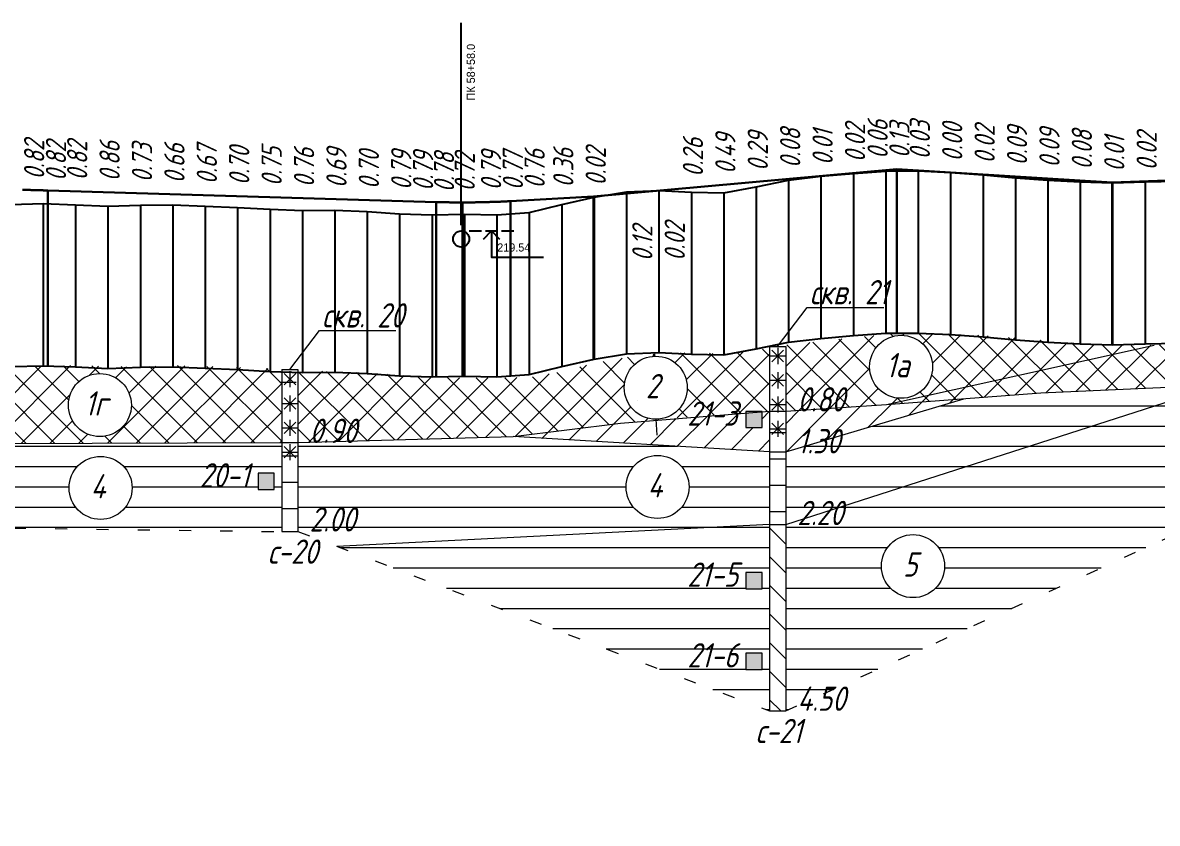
# Model space of a CAD drawing. Extents: x 2172 to 5772, y -842 to -248.
# Drawn here: x 3674.1 to 3814.1, y -514.4 to -415.6 of the extents above; entities that cross this region are included whole.
import ezdxf

# ---------------------------------------------------------------- set-up
doc = ezdxf.new("R2010")
doc.units = 0
doc.header["$MEASUREMENT"] = 0
doc.linetypes.add('CONTI', pattern=[0])
doc.linetypes.add('STROT', pattern=[1.7, 0.5, -1.2])
doc.layers.add('геология', color=7, linetype='CONTINUOUS', lineweight=20)
doc.layers.add('КРАСНЫЙ_ПРОФИЛЬ', color=1, linetype='CONTINUOUS', lineweight=30)
for name, color, linetype in [('ДИНАМИЧЕСКИЕ_КОММУНИКАЦИИ', 7, 'CONTINUOUS'), ('РАБОЧИЕ_ОТМЕТКИ', 1, 'CONTINUOUS'), ('ЧЕРНЫЙ_ПРОФИЛЬ', 7, 'CONTINUOUS')]:
    doc.layers.add(name, color=color, linetype=linetype)
doc.styles.add('ГОСТ', font='gost.TTF', dxfattribs={"oblique": 15, "height": 1})
pattern_1 = [(180, (2171.596, -930.374), (-4e-16, -2.5), [])]

# ---------------------------------------------------------------- blocks, each defined once
blk = doc.blocks.new('*U27')
at = {"layer": 'ДИНАМИЧЕСКИЕ_КОММУНИКАЦИИ', "color": 0}
blk.add_circle((0, 0), 1, dxfattribs=at)
blk = doc.blocks.new('*U28')
at = {"layer": 'ДИНАМИЧЕСКИЕ_КОММУНИКАЦИИ', "color": 0}
blk.add_text('219.54', height=1, dxfattribs=at).set_placement((4.45, -2.54))
blk = doc.blocks.new('*U29')
at = {"layer": 'ДИНАМИЧЕСКИЕ_КОММУНИКАЦИИ', "color": 0}
blk.add_text('ПК 58+58.0', height=1, rotation=90, dxfattribs=at).set_placement((1.7, 3.2))

msp = doc.modelspace()

# ---------------------------------------------------------------- hatches: boundary and pattern name
at = {"layer": 'геология', "linetype": 'Continuous'}
h = msp.add_hatch(dxfattribs=at)
h.set_pattern_fill('ANSI37', color=1, scale=20, style=0)
h.set_pattern_definition([(45, (2171.596, -930.374), (-1.767767, 1.767767), []), (135, (2171.596, -930.374), (-1.767767, -1.767767), [])])
h.paths.add_polyline_path([(3405.27, -478.18), (3404.6, -478.13), (3400.6, -477.87), (3396.6, -477.71), (3396.6, -486.36), (3405.27, -485.25)])
h.paths.add_polyline_path([(3402.13, -482.34), (3403.13, -480.34), (3404.13, -482.34)], flags=16)
h.paths.add_polyline_path([(3440.6, -480.66), (3436.6, -480.64), (3432.6, -480.45), (3428.6, -480.21), (3424.6, -479.86), (3420.6, -479.44), (3416.6, -479.18), (3412.6, -478.81), (3408.6, -478.42), (3407.27, -478.33), (3407.27, -485.25), (3409.28, -485.48), (3425.71, -483.16)])
edge = h.paths.add_edge_path()
edge.add_arc((3443.9, -483.46), 3.89, 132.6607, 180, ccw=False)
edge.add_line((3441.27, -480.59), (3440.6, -480.66))
edge.add_line((3440.6, -480.66), (3425.71, -483.16))
edge.add_line((3425.71, -483.16), (3409.28, -485.48))
edge.add_line((3409.28, -485.48), (3420.78, -486.75))
edge.add_line((3420.78, -486.75), (3435.89, -487.42))
edge.add_line((3435.89, -487.42), (3442.45, -487.06))
edge.add_arc((3443.9, -483.46), 3.89, 180, 248.057, ccw=False)
edge = h.paths.add_edge_path()
edge.add_line((3464.95, -478.89), (3464.6, -478.9))
edge.add_line((3464.6, -478.9), (3460.6, -479.33))
edge.add_line((3460.6, -479.33), (3456.6, -479.42))
edge.add_line((3456.6, -479.42), (3452.6, -479.6))
edge.add_line((3452.6, -479.6), (3448.6, -479.87))
edge.add_line((3448.6, -479.87), (3445.92, -480.13))
edge.add_arc((3443.9, -483.46), 3.89, 0, 58.8021, ccw=False)
edge.add_arc((3443.9, -483.46), 3.89, -61.8413, 0, ccw=False)
edge.add_line((3445.74, -486.89), (3464.95, -485.84))
edge.add_line((3464.95, -485.84), (3464.95, -478.89))
h.paths.add_polyline_path([(3461.81, -481.89), (3462.81, -479.89), (3463.81, -481.89)], flags=16)
h.paths.add_polyline_path([(3500.17, -481.8), (3501.18, -481.58), (3484.6, -479.88), (3470.6, -478.66), (3468.6, -478.72), (3466.95, -478.8), (3466.95, -485.84), (3481.99, -484.78)])
h.paths.add_polyline_path([(3525.2, -476.39), (3525.2, -473.61), (3524.6, -473.74), (3520.6, -474.42), (3516.6, -474.7), (3512.6, -474.91), (3508.6, -475.24), (3504.6, -475.91), (3500.6, -476.59), (3496.6, -477.11), (3492.6, -477.36), (3488.6, -477.48), (3484.6, -477.87), (3480.6, -478.33), (3476.6, -478.47), (3472.6, -478.59), (3470.6, -478.66), (3484.6, -479.88), (3501.18, -481.58)])
edge = h.paths.add_edge_path()
edge.add_line((3548.31, -469.31), (3559.53, -467.64))
edge.add_arc((3562.7, -465.39), 3.89, 180, 215.3955, ccw=False)
edge.add_arc((3562.7, -465.39), 3.89, 161.1489, 180, ccw=False)
edge.add_line((3559.02, -464.13), (3556.6, -464.56))
edge.add_line((3556.6, -464.56), (3552.6, -465.3))
edge.add_line((3552.6, -465.3), (3548.6, -466.21))
edge.add_line((3548.6, -466.21), (3544.6, -467.47))
edge.add_line((3544.6, -467.47), (3540.6, -468.88))
edge.add_line((3540.6, -468.88), (3536.6, -470.42))
edge.add_line((3536.6, -470.42), (3532.6, -471.79))
edge.add_line((3532.6, -471.79), (3528.6, -472.87))
edge.add_line((3528.6, -472.87), (3526.2, -473.39))
edge.add_line((3526.2, -473.39), (3527.2, -473.39))
edge.add_line((3527.2, -473.39), (3527.2, -476.39))
edge.add_line((3527.2, -476.39), (3548.31, -469.31))
edge = h.paths.add_edge_path()
edge.add_line((3585.88, -460.53), (3586.88, -460.53))
edge.add_line((3586.88, -460.53), (3584.6, -459.9))
edge.add_line((3584.6, -459.9), (3580.6, -460.23))
edge.add_line((3580.6, -460.23), (3576.6, -460.87))
edge.add_line((3576.6, -460.87), (3572.6, -461.67))
edge.add_line((3572.6, -461.67), (3568.6, -462.58))
edge.add_line((3568.6, -462.58), (3565.83, -463.08))
edge.add_arc((3562.7, -465.39), 3.89, 0, 36.4129, ccw=False)
edge.add_arc((3562.7, -465.39), 3.89, -18.4511, 0, ccw=False)
edge.add_line((3566.39, -466.62), (3567.59, -466.44))
edge.add_line((3567.59, -466.44), (3585.88, -464.53))
edge.add_line((3585.88, -464.53), (3585.88, -460.53))
h.paths.add_polyline_path([(3634.6, -458.35), (3632.6, -458.46), (3628.6, -458.68), (3624.6, -458.98), (3620.6, -459.04), (3616.6, -459.01), (3612.6, -459.05), (3608.6, -458.8), (3604.6, -458.98), (3600.6, -459.02), (3596.6, -459.13), (3592.6, -459.91), (3588.6, -461), (3587.88, -460.81), (3587.88, -464.53), (3597.88, -463.52), (3610.14, -463.42)])
h.paths.add_polyline_path([(3645.47, -457.65), (3644.6, -457.66), (3640.6, -457.86), (3636.6, -458.23), (3634.6, -458.35), (3610.14, -463.42), (3645.47, -467.64)])
edge = h.paths.add_edge_path(flags=16)
edge.add_arc((3638.82, -462.31), 3.89, 0, 360)
h.paths.add_polyline_path([(3706.05, -458.36), (3704.6, -458.29), (3700.6, -458.14), (3696.6, -458), (3692.6, -457.89), (3688.6, -458.06), (3684.6, -458.03), (3680.6, -457.89), (3676.6, -458.02), (3672.6, -458.16), (3668.6, -458.18), (3664.6, -458.08), (3660.6, -458.11), (3656.6, -457.95), (3652.6, -457.66), (3648.6, -457.62), (3647.47, -457.63), (3647.47, -467.64), (3706.05, -467.4)])
edge = h.paths.add_edge_path(flags=16)
edge.add_arc((3683.6, -462.78), 3.89, 0, 360)
h.paths.add_polyline_path([(3720.6, -459.09), (3716.6, -458.82), (3712.6, -458.69), (3708.6, -458.47), (3708.05, -458.45), (3708.05, -467.4), (3734.61, -466.68), (3747.86, -465)])
edge = h.paths.add_edge_path()
edge.add_arc((3752.21, -460.64), 3.89, 0, 180, ccw=False)
edge.add_arc((3752.21, -460.64), 3.89, -85.4614, 0, ccw=False)
edge.add_line((3752.52, -464.52), (3763.33, -463.75))
edge.add_line((3763.33, -463.75), (3763.33, -463.57))
edge.add_line((3763.33, -463.57), (3765.33, -463.57))
edge.add_line((3765.33, -463.57), (3765.33, -463.61))
edge.add_line((3765.33, -463.61), (3766.25, -463.54))
edge.add_line((3766.25, -463.54), (3766.25, -455.73))
edge.add_line((3766.25, -455.73), (3764.6, -456.03))
edge.add_line((3764.6, -456.03), (3760.6, -456.45))
edge.add_line((3760.6, -456.45), (3756.6, -456.3))
edge.add_line((3756.6, -456.3), (3752.6, -456.42))
edge.add_line((3752.6, -456.42), (3748.6, -456.89))
edge.add_line((3748.6, -456.89), (3744.6, -457.6))
edge.add_line((3744.6, -457.6), (3740.6, -458.67))
edge.add_line((3740.6, -458.67), (3736.6, -459.36))
edge.add_line((3736.6, -459.36), (3732.6, -459.45))
edge.add_line((3732.6, -459.45), (3728.6, -459.41))
edge.add_line((3728.6, -459.41), (3724.6, -459.39))
edge.add_line((3724.6, -459.39), (3720.6, -459.09))
edge.add_line((3720.6, -459.09), (3747.86, -465))
edge.add_line((3747.86, -465), (3752.22, -464.66))
edge.add_line((3752.22, -464.66), (3752.21, -464.53))
edge.add_arc((3752.21, -460.64), 3.89, 180, 270, ccw=False)
h.paths.add_polyline_path([(3813.72, -455.38), (3812.6, -455.41), (3808.6, -455.43), (3804.6, -455.21), (3800.6, -454.85), (3796.6, -454.49), (3792.6, -454.18), (3788.6, -454), (3784.6, -453.91), (3780.6, -454.05), (3776.6, -454.46), (3772.6, -454.92), (3768.6, -455.29), (3767.25, -455.54), (3768.25, -455.54), (3768.25, -463.54), (3780.7, -462.7)])
edge = h.paths.add_edge_path(flags=16)
edge.add_arc((3782.49, -458.06), 3.89, 0, 360)
edge = h.paths.add_edge_path()
edge.add_arc((3854.73, -455.45), 3.89, 135.3689, 180, ccw=False)
edge.add_line((3851.96, -452.72), (3848.6, -452.64))
edge.add_line((3848.6, -452.64), (3844.6, -452.6))
edge.add_line((3844.6, -452.6), (3840.6, -452.9))
edge.add_line((3840.6, -452.9), (3836.6, -453.89))
edge.add_line((3836.6, -453.89), (3832.6, -454.57))
edge.add_line((3832.6, -454.57), (3828.6, -454.96))
edge.add_line((3828.6, -454.96), (3826.15, -455.11))
edge.add_line((3826.15, -455.11), (3826.15, -460.17))
edge.add_line((3826.15, -460.17), (3841.29, -458.3))
edge.add_line((3841.29, -458.3), (3852.18, -458.39))
edge.add_arc((3854.73, -455.45), 3.89, 180, 229.0363, ccw=False)
edge = h.paths.add_edge_path()
edge.add_line((3884.3, -455.28), (3880.6, -455.06))
edge.add_line((3880.6, -455.06), (3876.6, -454.93))
edge.add_line((3876.6, -454.93), (3872.6, -454.64))
edge.add_line((3872.6, -454.64), (3868.6, -454.17))
edge.add_line((3868.6, -454.17), (3864.6, -453.44))
edge.add_line((3864.6, -453.44), (3860.6, -453.05))
edge.add_line((3860.6, -453.05), (3857.72, -452.97))
edge.add_arc((3854.73, -455.45), 3.89, 0, 39.7006, ccw=False)
edge.add_arc((3854.73, -455.45), 3.89, 310.0611, 360, ccw=False)
edge.add_line((3857.23, -458.43), (3860.23, -458.45))
edge.add_line((3860.23, -458.45), (3884.3, -459.33))
edge.add_line((3884.3, -459.33), (3884.3, -455.28))
h.paths.add_polyline_path([(3824.15, -455.21), (3820.6, -455.23), (3816.6, -455.3), (3813.72, -455.38), (3780.7, -462.7), (3799.73, -461.29), (3824.15, -460.17)])
edge = h.paths.add_edge_path()
edge.add_arc((3913.2, -457.59), 3.89, 151.5536, 180, ccw=False)
edge.add_line((3909.78, -455.73), (3908.6, -455.88))
edge.add_line((3908.6, -455.88), (3904.6, -456))
edge.add_line((3904.6, -456), (3900.6, -455.8))
edge.add_line((3900.6, -455.8), (3896.6, -455.63))
edge.add_line((3896.6, -455.63), (3892.6, -455.59))
edge.add_line((3892.6, -455.59), (3888.6, -455.48))
edge.add_line((3888.6, -455.48), (3886.3, -455.37))
edge.add_line((3886.3, -455.37), (3886.3, -459.33))
edge.add_line((3886.3, -459.33), (3909.97, -459.75))
edge.add_arc((3913.2, -457.59), 3.89, 180, 213.7292, ccw=False)
edge = h.paths.add_edge_path()
edge.add_line((3944.17, -454.53), (3940.6, -454.38))
edge.add_line((3940.6, -454.38), (3936.6, -454.47))
edge.add_line((3936.6, -454.47), (3932.6, -454.54))
edge.add_line((3932.6, -454.54), (3928.6, -454.65))
edge.add_line((3928.6, -454.65), (3924.6, -455.01))
edge.add_line((3924.6, -455.01), (3920.6, -455.02))
edge.add_line((3920.6, -455.02), (3916.6, -455.05))
edge.add_line((3916.6, -455.05), (3916.18, -455.09))
edge.add_arc((3913.2, -457.59), 3.89, 0, 39.9674, ccw=False)
edge.add_arc((3913.2, -457.59), 3.89, 331.01, 360, ccw=False)
edge.add_line((3916.61, -459.47), (3944.17, -457.61))
edge.add_line((3944.17, -457.61), (3944.17, -454.53))
h.paths.add_polyline_path([(3955.82, -455.74), (3952.6, -455.43), (3948.6, -454.92), (3946.17, -454.7), (3946.17, -457.61), (3960.49, -459.32), (3972.66, -460.81)])
edge = h.paths.add_edge_path()
edge.add_line((3976.6, -458.23), (3972.6, -457.18))
edge.add_line((3972.6, -457.18), (3968.6, -456.94))
edge.add_line((3968.6, -456.94), (3964.6, -456.51))
edge.add_line((3964.6, -456.51), (3960.6, -456))
edge.add_line((3960.6, -456), (3956.6, -455.81))
edge.add_line((3956.6, -455.81), (3955.82, -455.74))
edge.add_line((3955.82, -455.74), (3972.66, -460.81))
edge.add_line((3972.66, -460.81), (3978.25, -462.86))
edge.add_arc((3982.02, -461.88), 3.89, 180, 194.594, ccw=False)
edge.add_arc((3982.02, -461.88), 3.89, 132.0532, 180, ccw=False)
edge.add_line((3979.41, -458.99), (3976.6, -458.23))
edge = h.paths.add_edge_path()
edge.add_line((4000.6, -466.72), (3996.6, -465.39))
edge.add_line((3996.6, -465.39), (3992.6, -463.94))
edge.add_line((3992.6, -463.94), (3988.6, -462.19))
edge.add_line((3988.6, -462.19), (3985.82, -461.05))
edge.add_arc((3982.02, -461.88), 3.89, 0, 12.3976, ccw=False)
edge.add_arc((3982.02, -461.88), 3.89, -54.921, 0, ccw=False)
edge.add_line((3984.25, -465.07), (4002.84, -471.89))
edge.add_line((4002.84, -471.89), (4002.84, -467.89))
edge.add_line((4002.84, -467.89), (4003.84, -467.89))
edge.add_line((4003.84, -467.89), (4000.6, -466.72))
edge = h.paths.add_edge_path()
edge.add_line((4020.6, -473.98), (4016.6, -472.53))
edge.add_line((4016.6, -472.53), (4012.6, -471.07))
edge.add_line((4012.6, -471.07), (4008.6, -469.75))
edge.add_line((4008.6, -469.75), (4004.84, -468.26))
edge.add_line((4004.84, -468.26), (4004.84, -471.89))
edge.add_line((4004.84, -471.89), (4021.02, -478.08))
edge.add_line((4021.02, -478.08), (4035.66, -482.09))
edge.add_line((4035.66, -482.09), (4038.62, -483.6))
edge.add_arc((4042.42, -482.75), 3.89, 180, 192.6787, ccw=False)
edge.add_arc((4042.42, -482.75), 3.89, 125.2249, 180, ccw=False)
edge.add_line((4040.17, -479.57), (4036.6, -478.37))
edge.add_line((4036.6, -478.37), (4032.6, -477.4))
edge.add_line((4032.6, -477.4), (4028.6, -476.39))
edge.add_line((4028.6, -476.39), (4024.6, -475.27))
edge.add_line((4024.6, -475.27), (4020.6, -473.98))
edge = h.paths.add_edge_path()
edge.add_line((4064.6, -488.63), (4060.6, -487.15))
edge.add_line((4060.6, -487.15), (4056.6, -485.64))
edge.add_line((4056.6, -485.64), (4052.6, -484.19))
edge.add_line((4052.6, -484.19), (4048.6, -483))
edge.add_line((4048.6, -483), (4046.27, -482.19))
edge.add_arc((4042.42, -482.75), 3.89, 0, 8.2089, ccw=False)
edge.add_arc((4042.42, -482.75), 3.89, 293.2734, 360, ccw=False)
edge.add_line((4043.96, -486.32), (4068.77, -498.98))
edge.add_line((4068.77, -498.98), (4068.77, -489.85))
edge.add_line((4068.77, -489.85), (4068.6, -489.82))
edge.add_line((4068.6, -489.82), (4064.6, -488.63))
h.paths.add_polyline_path([(4080.6, -491.44), (4077.82, -489.35), (4072.6, -489.9), (4070.77, -490.11), (4070.77, -498.98), (4080.82, -500.78)])
h.paths.add_polyline_path([(4120.6, -507.92), (4117.3, -507.36), (4090.34, -503.68), (4099.37, -506.49), (4123.94, -511.8), (4145.46, -514.4), (4145.46, -512.45), (4144.6, -512.48), (4144.39, -512.46), (4144.39, -513.46), (4142.39, -513.46), (4142.39, -512.26), (4140.6, -512.07), (4136.6, -511.04), (4132.6, -509.63), (4128.6, -508.87), (4124.6, -508.39)])
h.paths.add_polyline_path([(4005.52, -475.74), (4014.25, -475.74), (4014.25, -471.24), (4005.52, -471.24)], flags=17)
h.paths.add_polyline_path([(4005.52, -472.71), (4014.25, -472.71), (4014.25, -468.21), (4005.52, -468.21)])
h.paths.add_polyline_path([(4071.44, -503.11), (4079.54, -503.11), (4079.54, -498.6), (4071.44, -498.6)])
h.paths.add_polyline_path([(4071.44, -499.81), (4080.18, -499.81), (4080.18, -495.3), (4071.44, -495.3)], flags=17)
h.paths.add_polyline_path([(4133.1, -513.97), (4142.27, -513.97), (4142.27, -509.46), (4133.1, -509.46)], flags=17)
h.paths.add_polyline_path([(4084.6, -495.37), (4082.18, -492.99), (4082.18, -501.14), (4090.34, -503.68), (4108.33, -506.14), (4104.6, -505.02), (4100.6, -503.67), (4096.6, -502.33), (4092.6, -500.62), (4088.6, -498.16)])
h.paths.add_polyline_path([(4081.86, -492.68), (4080.82, -491.65), (4080.82, -500.78), (4081.32, -500.87), (4081.86, -501.04)])
h.paths.add_polyline_path([(4082.18, -492.99), (4081.86, -492.68), (4081.86, -501.04), (4082.18, -501.14)])
h = msp.add_hatch(dxfattribs=at)
h.set_pattern_fill('ANSI31', scale=20, angle=135, style=0)
h.set_pattern_definition(pattern_1)
h.paths.add_polyline_path([(3944.17, -457.61), (3916.61, -459.47, -0.561637), (3909.97, -459.75), (3886.3, -459.33), (3886.3, -475.33), (3944.17, -474.61)])
h.paths.add_polyline_path([(3916.54, -468.03, -1), (3908.76, -468.03, -1)], flags=16)
h.paths.add_polyline_path([(3884.3, -459.33), (3860.23, -458.45), (3857.23, -458.43, -0.369042), (3852.18, -458.39), (3841.29, -458.3), (3827.09, -460.05), (3853.94, -467.28, -0.337842), (3851.08, -463.53, -1), (3858.86, -463.53, -0.494945), (3853.94, -467.28), (3882.77, -475.32), (3884.3, -475.33)])
h.paths.add_polyline_path([(3827.09, -460.05), (3826.15, -460.17), (3826.15, -475.17), (3882.77, -475.32)])
h.paths.add_polyline_path([(3824.15, -475.17), (3824.15, -460.17), (3821.92, -460.27), (3768.25, -477.54), (3768.25, -500.54)])
h.paths.add_polyline_path([(3787.85, -482.66, -1), (3780.07, -482.66, -1)], flags=16)
h.paths.add_polyline_path([(3821.22, -469.97), (3821.22, -467.97), (3823.22, -467.97), (3823.22, -469.97)], flags=16)
h.paths.add_polyline_path([(3910.66, -470.08), (3914.9, -470.08), (3914.9, -465.58), (3910.66, -465.58)], flags=8)
h.paths.add_polyline_path([(3886.98, -476.06), (3895.72, -476.06), (3895.72, -471.55), (3886.98, -471.55)], flags=9)
h.paths.add_polyline_path([(3886.98, -460.22), (3895.72, -460.22), (3895.72, -455.71), (3886.98, -455.71)], flags=9)
h.paths.add_polyline_path([(3826.83, -461.17), (3835.35, -461.17), (3835.35, -456.67), (3826.83, -456.67)], flags=9)
h.paths.add_polyline_path([(3826.83, -475.9), (3835.57, -475.9), (3835.57, -471.4), (3826.83, -471.4)], flags=9)
h.paths.add_polyline_path([(3813.25, -470.47), (3822.42, -470.47), (3822.42, -465.97), (3813.25, -465.97)], flags=24)
h.paths.add_polyline_path([(3781.98, -484.71), (3786, -484.71), (3786, -480.2), (3781.98, -480.2)], flags=8)
h.paths.add_polyline_path([(3768.93, -478.35), (3777.67, -478.35), (3777.67, -473.84), (3768.93, -473.84)], flags=24)
h.paths.add_polyline_path([(3768.93, -501.27), (3777.45, -501.27), (3777.45, -496.77), (3768.93, -496.77)], flags=9)
h.paths.add_polyline_path([(3768.93, -469.5), (3776.81, -469.5), (3776.81, -464.99), (3768.93, -464.99)], flags=24)
h.paths.add_polyline_path([(3768.93, -464.33), (3777.67, -464.33), (3777.67, -459.83), (3768.93, -459.83)], flags=9)
h.paths.add_polyline_path([(3790.22, -462), (3768.25, -468.54), (3768.25, -477.54), (3821.92, -460.27), (3799.73, -461.29)])
h = msp.add_hatch(dxfattribs=at)
h.set_pattern_fill('ANSI31', scale=20, style=0)
h.set_pattern_definition([(45, (2171.596, -930.374), (-1.767767, 1.767767), [])])
h.paths.add_polyline_path([(3747.86, -465), (3734.61, -466.68), (3766.25, -468.54), (3766.25, -463.54), (3765.33, -463.61), (3765.33, -465.57), (3763.33, -465.57), (3763.33, -463.77)])
h.paths.add_polyline_path([(3790.22, -462), (3780.7, -462.7), (3768.25, -463.54), (3768.25, -468.54)])
h.paths.add_polyline_path([(3755.36, -466.08), (3764.31, -466.08), (3764.31, -461.57), (3755.36, -461.57)], flags=9)
h.paths.add_polyline_path([(3768.93, -469.5), (3776.81, -469.5), (3776.81, -464.99), (3768.93, -464.99)], flags=9)
h.paths.add_polyline_path([(3768.93, -464.33), (3777.67, -464.33), (3777.67, -459.83), (3768.93, -459.83)], flags=9)
h = msp.add_hatch(dxfattribs=at)
h.set_pattern_fill('ANSI31', scale=20, angle=135, style=0)
h.set_pattern_definition(pattern_1)
h.paths.add_polyline_path([(3766.25, -468.54), (3734.61, -466.68), (3708.05, -467.4), (3708.05, -478.4), (3712.86, -480.23), (3766.25, -477.54)])
h.paths.add_polyline_path([(3748.54, -472.89, -1), (3756.32, -472.89, -1)], flags=16)
h.paths.add_polyline_path([(3766.25, -477.54), (3712.86, -480.23), (3766.25, -500.54)])
h.paths.add_polyline_path([(3763.33, -485.45), (3763.33, -483.45), (3765.33, -483.45), (3765.33, -485.45)], flags=16)
h.paths.add_polyline_path([(3763.33, -493.41), (3765.33, -493.41), (3765.33, -495.41), (3763.33, -495.41)], flags=16)
h.paths.add_polyline_path([(3706.05, -467.4), (3647.47, -467.64), (3647.47, -477.64), (3706.05, -478.4)])
h.paths.add_polyline_path([(3679.8, -473.01, -1), (3687.58, -473.01, -1)], flags=16)
h.paths.add_polyline_path([(3703.12, -473.2), (3703.12, -471.2), (3705.12, -471.2), (3705.12, -473.2)], flags=16)
h.paths.add_polyline_path([(3645.47, -467.64), (3610.14, -463.42), (3597.88, -463.52), (3587.88, -464.53), (3587.88, -480.53), (3645.47, -477.64)])
h.paths.add_polyline_path([(3642.55, -473.58, -1), (3634.77, -473.58, -1)], flags=16)
h.paths.add_polyline_path([(3585.88, -464.53), (3567.59, -466.44), (3566.39, -466.62, -0.613722), (3559.53, -467.64), (3548.31, -469.31), (3527.2, -476.39), (3527.2, -493.39), (3585.88, -480.53)])
h.paths.add_polyline_path([(3559.05, -476.89, -1), (3566.83, -476.89, -1)], flags=16)
h.paths.add_polyline_path([(3525.2, -476.39), (3500.17, -481.8), (3481.99, -484.78), (3466.95, -485.84), (3466.95, -498.84), (3525.2, -493.39)])
h.paths.add_polyline_path([(3464.95, -485.84), (3445.74, -486.89, -0.22216), (3442.45, -487.06), (3435.89, -487.42), (3420.78, -486.75), (3407.27, -485.25), (3407.27, -498.25), (3464.95, -498.84)])
h.paths.add_polyline_path([(3447.9, -493.13, -1), (3440.12, -493.13, -1)], flags=16)
h.paths.add_polyline_path([(3405.27, -485.25), (3396.6, -486.36), (3396.6, -499.74), (3405.27, -498.25)])
h.paths.add_polyline_path([(3750.44, -474.94), (3754.68, -474.94), (3754.68, -470.43), (3750.44, -470.43)], flags=8)
h.paths.add_polyline_path([(3708.73, -479.14), (3717.47, -479.14), (3717.47, -474.63), (3708.73, -474.63)], flags=24)
h.paths.add_polyline_path([(3703.57, -483.12), (3713.17, -483.12), (3713.17, -478.62), (3703.57, -478.62)], flags=9)
h.paths.add_polyline_path([(3708.72, -468.21), (3717.47, -468.21), (3717.47, -463.71), (3708.72, -463.71)], flags=9)
h.paths.add_polyline_path([(3755.36, -495.92), (3764.53, -495.92), (3764.53, -491.41), (3755.36, -491.41)], flags=24)
h.paths.add_polyline_path([(3755.36, -485.96), (3764.31, -485.96), (3764.31, -481.45), (3755.36, -481.45)], flags=24)
h.paths.add_polyline_path([(3695.15, -473.71), (3704.32, -473.71), (3704.32, -469.2), (3695.15, -469.2)], flags=24)
h.paths.add_polyline_path([(3681.7, -475.05), (3685.94, -475.05), (3685.94, -470.55), (3681.7, -470.55)], flags=8)
h.paths.add_polyline_path([(3648.14, -478.38), (3656.88, -478.38), (3656.88, -473.87), (3648.14, -473.87)], flags=25)
h.paths.add_polyline_path([(3648.14, -468.38), (3656.24, -468.38), (3656.24, -463.88), (3648.14, -463.88)], flags=9)
h.paths.add_polyline_path([(3636.67, -475.63), (3640.91, -475.63), (3640.91, -471.13), (3636.67, -471.13)], flags=8)
h.paths.add_polyline_path([(3588.56, -481.27), (3597.3, -481.27), (3597.3, -476.76), (3588.56, -476.76)], flags=9)
h.paths.add_polyline_path([(3588.56, -465.33), (3597.3, -465.33), (3597.3, -460.82), (3588.56, -460.82)], flags=9)
h.paths.add_polyline_path([(3560.95, -478.94), (3565.19, -478.94), (3565.19, -474.44), (3560.95, -474.44)], flags=8)
h.paths.add_polyline_path([(3527.88, -494.13), (3536.62, -494.13), (3536.62, -489.62), (3527.88, -489.62)], flags=9)
h.paths.add_polyline_path([(3527.88, -477.62), (3536.4, -477.62), (3536.4, -473.12), (3527.88, -473.12)], flags=24)
h.paths.add_polyline_path([(3467.62, -499.58), (3476.36, -499.58), (3476.36, -495.07), (3467.62, -495.07)], flags=9)
h.paths.add_polyline_path([(3467.62, -486.59), (3476.36, -486.59), (3476.36, -482.09), (3467.62, -482.09)], flags=24)
h.paths.add_polyline_path([(3442.03, -495.18), (3446.26, -495.18), (3446.26, -490.68), (3442.03, -490.68)], flags=8)
h.paths.add_polyline_path([(3407.94, -498.99), (3416.68, -498.99), (3416.68, -494.48), (3407.94, -494.48)], flags=9)
at = {"layer": 'геология', "ltscale": 7}
for points in [[(3765.33, -465.57), (3765.33, -463.57), (3763.33, -463.57), (3763.33, -465.57)], [(3705.12, -473.2), (3705.12, -471.2), (3703.12, -471.2), (3703.12, -473.2)], [(3765.33, -485.45), (3765.33, -483.45), (3763.33, -483.45), (3763.33, -485.45)], [(3765.33, -495.41), (3765.33, -493.41), (3763.33, -493.41), (3763.33, -495.41)]]:
    msp.add_hatch(color=7, dxfattribs=at).paths.add_polyline_path(points)
at = {"layer": 'геология', "linetype": 'Continuous'}
h = msp.add_hatch(dxfattribs=at)
h.set_pattern_fill('ANSI31', scale=26, angle=135, style=0)
h.set_pattern_definition([(180, (5649.6168, -2919.9293), (-7e-16, -3.25), [])])
h.paths.add_polyline_path([(3768.25, -463.54), (3766.25, -463.54), (3766.25, -468.54), (3768.25, -468.54)])
h.paths.add_polyline_path([(3768.25, -468.54), (3766.25, -468.54), (3766.25, -477.54), (3768.25, -477.54)])
h = msp.add_hatch(dxfattribs=at)
h.set_pattern_fill('ANSI31', scale=26, angle=135, style=0)
h.set_pattern_definition([(180, (5621.7078, -2922.7915), (-7e-16, -3.25), [])])
h.paths.add_polyline_path([(3708.05, -467.4), (3706.05, -467.4), (3706.05, -478.4), (3708.05, -478.4)])
h = msp.add_hatch(dxfattribs=at)
h.set_pattern_fill('ANSI31', scale=20, angle=90, style=0)
h.set_pattern_definition([(135, (5649.6168, -2919.9293), (-1.767767, -1.767767), [])])
h.paths.add_polyline_path([(3768.25, -477.54), (3766.25, -477.54), (3766.25, -500.54), (3768.25, -500.54)])

# ---------------------------------------------------------------- linework, layer by layer
at = {"layer": 'геология', "color": 7, "linetype": 'Continuous'}
for p, q in [((3767.25, -455.54), (3770.9, -450.74)), ((3770.9, -450.74), (3780.34, -450.74)), ((3707.05, -458.4), (3710.7, -453.6)), ((3710.7, -453.6), (3720.14, -453.6)), ((3766.25, -455.54), (3768.25, -455.54)), ((3780.7, -462.7), (3813.72, -455.38)), ((3706.05, -458.4), (3708.05, -458.4)), ((3768.25, -477.54), (3821.92, -460.27)), ((3799.73, -461.29), (3824.15, -460.17)), ((3768.25, -468.54), (3790.22, -462)), ((3780.7, -462.7), (3799.73, -461.29)), ((3768.25, -463.54), (3780.7, -462.7)), ((3747.86, -465), (3766.25, -463.54)), ((3752.21, -464.53), (3752.36, -466.51)), ((3766.25, -463.54), (3768.25, -463.54)), ((3766.25, -463.54), (3768.25, -463.54)), ((3766.25, -463.54), (3768.25, -463.54)), ((3734.61, -466.68), (3747.86, -465)), ((3647.47, -467.64), (3706.05, -467.4)), ((3706.05, -467.4), (3708.05, -467.4)), ((3706.05, -467.4), (3708.05, -467.4)), ((3708.05, -467.4), (3734.61, -466.68)), ((3766.25, -468.54), (3734.61, -466.68)), ((3766.25, -468.54), (3768.25, -468.54)), ((3706.05, -478.4), (3708.05, -478.4)), ((3706.05, -478.4), (3708.05, -478.4)), ((3706.05, -478.4), (3708.05, -478.4)), ((3766.25, -477.54), (3712.86, -480.23)), ((3766.25, -477.54), (3768.25, -477.54)), ((3766.25, -500.54), (3768.25, -500.54)), ((3766.25, -500.54), (3768.25, -500.54))]:
    msp.add_line(p, q, dxfattribs=at)
at = {"layer": 'геология', "color": 7, "linetype": 'Continuous', "ltscale": 5}
for p, q in [((3766.25, -455.54), (3766.25, -500.54)), ((3768.25, -455.54), (3768.25, -500.54)), ((3706.05, -458.4), (3706.05, -478.4)), ((3708.05, -458.4), (3708.05, -478.4))]:
    msp.add_line(p, q, dxfattribs=at)
at = {"layer": 'геология', "color": 1, "linetype": 'Continuous'}
for p, q in [((3766.55, -457.43), (3767.96, -456.02)), ((3767.96, -457.43), (3766.55, -456.02)), ((3767.26, -455.72), (3767.26, -457.72)), ((3766.26, -456.72), (3768.26, -456.72)), ((3706.35, -460.29), (3707.77, -458.88)), ((3707.77, -460.29), (3706.35, -458.88)), ((3707.06, -458.59), (3707.06, -460.59)), ((3766.55, -460.43), (3767.96, -459.02)), ((3767.96, -460.43), (3766.55, -459.02)), ((3767.26, -458.72), (3767.26, -460.72)), ((3705.82, -459.95), (3707.82, -459.95)), ((3766.26, -459.72), (3768.26, -459.72)), ((3706.35, -463.29), (3707.77, -461.88)), ((3707.77, -463.29), (3706.35, -461.88)), ((3707.06, -461.59), (3707.06, -463.59)), ((3766.55, -463.43), (3767.96, -462.02)), ((3767.96, -463.43), (3766.55, -462.02)), ((3767.26, -461.72), (3767.26, -463.72)), ((3706.06, -462.59), (3708.06, -462.59)), ((3766.26, -462.72), (3768.26, -462.72)), ((3706.35, -466.29), (3707.77, -464.88)), ((3707.77, -466.29), (3706.35, -464.88)), ((3707.06, -464.59), (3707.06, -466.59)), ((3767.26, -464.72), (3767.26, -466.72)), ((3706.06, -465.59), (3708.06, -465.59)), ((3766.26, -465.72), (3768.26, -465.72)), ((3766.55, -466.43), (3767.96, -465.02)), ((3767.96, -466.43), (3766.55, -465.02)), ((3707.06, -467.59), (3707.06, -469.59)), ((3706.06, -468.59), (3708.06, -468.59)), ((3706.35, -469.29), (3707.77, -467.88)), ((3707.77, -469.29), (3706.35, -467.88))]:
    msp.add_line(p, q, dxfattribs=at)
at = {"layer": 'геология', "color": 7, "ltscale": 7}
for p, q in [((3765.33, -463.57), (3763.33, -463.57)), ((3763.33, -463.57), (3763.33, -465.57)), ((3765.33, -465.57), (3765.33, -463.57)), ((3763.33, -465.57), (3765.33, -465.57)), ((3705.12, -471.2), (3703.12, -471.2)), ((3703.12, -471.2), (3703.12, -473.2)), ((3705.12, -473.2), (3705.12, -471.2)), ((3703.12, -473.2), (3705.12, -473.2)), ((3765.33, -483.45), (3763.33, -483.45)), ((3763.33, -483.45), (3763.33, -485.45)), ((3765.33, -485.45), (3765.33, -483.45)), ((3763.33, -485.45), (3765.33, -485.45)), ((3765.33, -493.41), (3763.33, -493.41)), ((3763.33, -493.41), (3763.33, -495.41)), ((3765.33, -495.41), (3765.33, -493.41)), ((3763.33, -495.41), (3765.33, -495.41))]:
    msp.add_line(p, q, dxfattribs=at)
at = {"layer": 'геология', "color": 7, "linetype": 'STROT', "ltscale": 3}
for p, q in [((3768.25, -500.54), (3824.15, -475.17)), ((3647.47, -477.64), (3706.05, -478.4)), ((3708.05, -478.4), (3766.25, -500.54))]:
    msp.add_line(p, q, dxfattribs=at)
at = {"layer": 'геология', "color": 7, "linetype": 'Continuous'}
for centre in [(3782.49, -458.06), (3752.21, -460.64), (3683.6, -462.78), (3683.69, -473.01), (3752.43, -472.89), (3783.96, -482.66)]:
    msp.add_circle(centre, 3.89, dxfattribs=at)
at = {"layer": 'ДИНАМИЧЕСКИЕ_КОММУНИКАЦИИ', "color": 7}
for points in [[(3728.19, -440.59), (3728.19, -415.59)], [(3729.19, -441.29), (3730.69, -441.29)], [(3730.94, -442.29), (3731.94, -441.29), (3732.94, -442.29)], [(3731.19, -441.29), (3732.69, -441.29)], [(3731.94, -441.29), (3731.94, -444.53), (3738.34, -444.53)], [(3733.19, -441.29), (3734.69, -441.29)]]:
    msp.add_lwpolyline(points, dxfattribs=at)
at = {"layer": 'КРАСНЫЙ_ПРОФИЛЬ'}
for p, q in [((3744.54, -437.06), (3781.98, -433.65)), ((3781.98, -433.65), (3781.98, -453.9)), ((3781.98, -433.65), (3808.53, -435.33)), ((3808.53, -435.33), (3824.1, -434.71)), ((3808.53, -435.33), (3808.53, -455.36)), ((3677.18, -436.3), (3677.18, -457.93)), ((3677.18, -436.3), (3725.09, -437.73)), ((3725.09, -437.73), (3725.09, -459.28)), ((3728.34, -437.78), (3728.34, -459.22)), ((3734.28, -437.61), (3744.54, -437.06)), ((3734.28, -437.61), (3734.28, -459.16)), ((3744.54, -437.06), (3744.54, -457.09))]:
    msp.add_line(p, q, dxfattribs=at)
for points in [[(3674.07, -436.2), (3674.11, -436.2), (3674.15, -436.2), (3674.19, -436.2), (3674.23, -436.21), (3674.27, -436.21), (3674.3, -436.21), (3674.34, -436.21), (3674.38, -436.21), (3674.42, -436.21), (3674.46, -436.21), (3674.5, -436.22), (3674.54, -436.22), (3674.58, -436.22), (3674.62, -436.22), (3674.66, -436.22), (3674.7, -436.22), (3674.74, -436.22), (3674.78, -436.23), (3674.82, -436.23), (3674.86, -436.23), (3674.9, -436.23), (3674.94, -436.23), (3674.98, -436.23), (3675.02, -436.23), (3675.06, -436.24), (3675.1, -436.24), (3675.14, -436.24), (3675.18, -436.24), (3675.22, -436.24), (3675.26, -436.24), (3675.3, -436.24), (3675.34, -436.24), (3675.38, -436.25), (3675.42, -436.25), (3675.46, -436.25), (3675.5, -436.25), (3675.54, -436.25), (3675.58, -436.25), (3675.62, -436.25), (3675.66, -436.26), (3675.7, -436.26), (3675.74, -436.26), (3675.78, -436.26), (3675.82, -436.26), (3675.86, -436.26), (3675.9, -436.26), (3675.94, -436.26), (3675.98, -436.27), (3676.02, -436.27), (3676.06, -436.27), (3676.1, -436.27), (3676.14, -436.27), (3676.18, -436.27), (3676.22, -436.27), (3676.26, -436.27), (3676.3, -436.28), (3676.34, -436.28), (3676.38, -436.28), (3676.42, -436.28), (3676.46, -436.28), (3676.5, -436.28), (3676.5, -436.28), (3676.54, -436.28), (3676.58, -436.28), (3676.62, -436.29), (3676.66, -436.29), (3676.7, -436.29), (3676.74, -436.29), (3676.78, -436.29), (3676.82, -436.29), (3676.86, -436.29), (3676.9, -436.29), (3676.94, -436.3), (3676.98, -436.3), (3677.02, -436.3), (3677.06, -436.3), (3677.1, -436.3), (3677.14, -436.3), (3677.18, -436.3)], [(3725.09, -437.73), (3725.13, -437.73), (3725.17, -437.73), (3725.21, -437.73), (3725.25, -437.73), (3725.29, -437.73), (3725.33, -437.74), (3725.37, -437.74), (3725.41, -437.74), (3725.45, -437.74), (3725.49, -437.74), (3725.53, -437.74), (3725.57, -437.74), (3725.61, -437.74), (3725.65, -437.74), (3725.69, -437.74), (3725.73, -437.75), (3725.77, -437.75), (3725.81, -437.75), (3725.85, -437.75), (3725.89, -437.75), (3725.93, -437.75), (3725.97, -437.75), (3726.01, -437.75), (3726.05, -437.75), (3726.09, -437.75), (3726.13, -437.75), (3726.17, -437.76), (3726.21, -437.76), (3726.25, -437.76), (3726.29, -437.76), (3726.33, -437.76), (3726.37, -437.76), (3726.41, -437.76), (3726.45, -437.76), (3726.49, -437.76), (3726.53, -437.76), (3726.57, -437.76), (3726.61, -437.76), (3726.65, -437.76), (3726.69, -437.76), (3726.73, -437.76), (3726.77, -437.77), (3726.81, -437.77), (3726.85, -437.77), (3726.89, -437.77), (3726.93, -437.77), (3726.97, -437.77), (3727.01, -437.77), (3727.05, -437.77), (3727.09, -437.77), (3727.13, -437.77), (3727.17, -437.77), (3727.21, -437.77), (3727.25, -437.77), (3727.29, -437.77), (3727.33, -437.77), (3727.37, -437.77), (3727.41, -437.77), (3727.45, -437.77), (3727.49, -437.77), (3727.53, -437.77), (3727.57, -437.77), (3727.61, -437.77), (3727.65, -437.77), (3727.69, -437.77), (3727.73, -437.78), (3727.77, -437.78), (3727.81, -437.78), (3727.85, -437.78), (3727.89, -437.78), (3727.93, -437.78), (3727.97, -437.78), (3728.01, -437.78), (3728.05, -437.78), (3728.09, -437.78), (3728.13, -437.78), (3728.17, -437.78), (3728.21, -437.78), (3728.25, -437.78), (3728.29, -437.78), (3728.33, -437.78), (3728.37, -437.78), (3728.41, -437.78), (3728.45, -437.78), (3728.49, -437.78), (3728.5, -437.78), (3728.53, -437.78), (3728.57, -437.78), (3728.61, -437.78), (3728.65, -437.78), (3728.69, -437.78), (3728.73, -437.78), (3728.77, -437.78), (3728.81, -437.78), (3728.85, -437.78), (3728.89, -437.78), (3728.93, -437.78), (3728.97, -437.77), (3729.01, -437.77), (3729.05, -437.77), (3729.09, -437.77), (3729.13, -437.77), (3729.17, -437.77), (3729.21, -437.77), (3729.25, -437.77), (3729.29, -437.77), (3729.33, -437.77), (3729.37, -437.77), (3729.41, -437.77), (3729.45, -437.77), (3729.49, -437.77), (3729.53, -437.77), (3729.57, -437.77), (3729.61, -437.77), (3729.65, -437.77), (3729.69, -437.77), (3729.73, -437.77), (3729.77, -437.77), (3729.81, -437.77), (3729.85, -437.77), (3729.89, -437.77), (3729.93, -437.77), (3729.97, -437.76), (3730.01, -437.76), (3730.05, -437.76), (3730.09, -437.76), (3730.13, -437.76), (3730.17, -437.76), (3730.21, -437.76), (3730.25, -437.76), (3730.29, -437.76), (3730.33, -437.76), (3730.37, -437.76), (3730.41, -437.76), (3730.45, -437.76), (3730.49, -437.76), (3730.53, -437.75), (3730.57, -437.75), (3730.61, -437.75), (3730.65, -437.75), (3730.69, -437.75), (3730.73, -437.75), (3730.77, -437.75), (3730.81, -437.75), (3730.85, -437.75), (3730.89, -437.75), (3730.93, -437.75), (3730.97, -437.75), (3731.01, -437.74), (3731.05, -437.74), (3731.09, -437.74), (3731.13, -437.74), (3731.17, -437.74), (3731.21, -437.74), (3731.25, -437.74), (3731.29, -437.74), (3731.33, -437.74), (3731.37, -437.73), (3731.41, -437.73), (3731.45, -437.73), (3731.49, -437.73), (3731.52, -437.73), (3731.56, -437.73), (3731.6, -437.73), (3731.64, -437.73), (3731.68, -437.73), (3731.72, -437.72), (3731.76, -437.72), (3731.8, -437.72), (3731.84, -437.72), (3731.88, -437.72), (3731.92, -437.72), (3731.96, -437.72), (3732, -437.72), (3732.04, -437.71), (3732.08, -437.71), (3732.12, -437.71), (3732.16, -437.71), (3732.2, -437.71), (3732.24, -437.71), (3732.28, -437.71), (3732.32, -437.7), (3732.36, -437.7), (3732.4, -437.7), (3732.44, -437.7), (3732.48, -437.7), (3732.5, -437.7), (3732.52, -437.7), (3732.56, -437.69), (3732.6, -437.69), (3732.64, -437.69), (3732.68, -437.69), (3732.72, -437.69), (3732.76, -437.69), (3732.8, -437.69), (3732.84, -437.68), (3732.88, -437.68), (3732.92, -437.68), (3732.96, -437.68), (3733, -437.68), (3733.04, -437.68), (3733.08, -437.67), (3733.12, -437.67), (3733.16, -437.67), (3733.2, -437.67), (3733.24, -437.67), (3733.28, -437.66), (3733.32, -437.66), (3733.36, -437.66), (3733.4, -437.66), (3733.44, -437.66), (3733.48, -437.66), (3733.52, -437.65), (3733.56, -437.65), (3733.6, -437.65), (3733.64, -437.65), (3733.68, -437.65), (3733.72, -437.64), (3733.76, -437.64), (3733.8, -437.64), (3733.84, -437.64), (3733.88, -437.64), (3733.92, -437.63), (3733.96, -437.63), (3734, -437.63), (3734.04, -437.63), (3734.08, -437.63), (3734.12, -437.62), (3734.16, -437.62), (3734.2, -437.62), (3734.24, -437.62), (3734.28, -437.61)]]:
    msp.add_lwpolyline(points, dxfattribs=at)
at = {"layer": 'ЧЕРНЫЙ_ПРОФИЛЬ'}
for p, q in [((3776.6, -434.2), (3780.6, -433.92)), ((3780.6, -433.92), (3784.6, -433.89)), ((3780.6, -433.92), (3780.6, -453.92)), ((3784.6, -433.89), (3784.6, -453.89)), ((3784.6, -433.89), (3788.6, -434.07)), ((3788.6, -434.07), (3788.6, -454.07)), ((3788.6, -434.07), (3792.6, -434.36)), ((3764.6, -435.83), (3768.6, -435.04)), ((3768.6, -435.04), (3772.6, -434.55)), ((3768.6, -435.04), (3768.6, -455.04)), ((3772.6, -434.55), (3776.6, -434.2)), ((3772.6, -434.55), (3772.6, -454.55)), ((3776.6, -434.2), (3776.6, -454.2)), ((3792.6, -434.36), (3792.6, -454.36)), ((3792.6, -434.36), (3796.6, -434.75)), ((3796.6, -434.75), (3796.6, -454.75)), ((3796.6, -434.75), (3800.6, -435.02)), ((3800.6, -435.02), (3800.6, -455.02)), ((3800.6, -435.02), (3804.6, -435.24)), ((3804.6, -435.24), (3804.6, -455.24)), ((3804.6, -435.24), (3808.6, -435.36)), ((3808.6, -435.36), (3812.6, -435.23)), ((3808.6, -435.36), (3808.6, -455.36)), ((3812.6, -435.23), (3816.6, -435.16)), ((3812.6, -435.23), (3812.6, -455.23)), ((3744.6, -437.11), (3748.6, -436.47)), ((3748.6, -436.47), (3752.6, -436.29)), ((3748.6, -436.47), (3748.6, -456.47)), ((3752.6, -436.29), (3752.6, -456.29)), ((3752.6, -436.29), (3756.6, -436.49)), ((3756.6, -436.49), (3756.6, -456.49)), ((3756.6, -436.49), (3760.6, -436.59)), ((3760.6, -436.59), (3764.6, -435.83)), ((3760.6, -436.59), (3760.6, -456.59)), ((3764.6, -435.83), (3764.6, -455.83)), ((3672.6, -438.03), (3676.6, -437.92)), ((3676.6, -437.92), (3676.6, -457.92)), ((3676.6, -437.92), (3680.6, -438.05)), ((3680.6, -438.05), (3680.6, -458.05)), ((3680.6, -438.05), (3684.6, -438.25)), ((3684.6, -438.25), (3688.6, -438.11)), ((3684.6, -438.25), (3684.6, -458.25)), ((3688.6, -438.11), (3692.6, -438.08)), ((3688.6, -438.11), (3688.6, -458.11)), ((3692.6, -438.08), (3692.6, -458.08)), ((3692.6, -438.08), (3696.6, -438.22)), ((3696.6, -438.22), (3696.6, -458.22)), ((3696.6, -438.22), (3700.6, -438.4)), ((3736.6, -439.01), (3740.6, -438.01)), ((3740.6, -438.01), (3744.6, -437.11)), ((3740.6, -438.01), (3740.6, -458.01)), ((3744.6, -437.11), (3744.6, -457.11)), ((3700.6, -438.4), (3700.6, -458.4)), ((3700.6, -438.4), (3704.6, -438.62)), ((3704.6, -438.62), (3704.6, -458.62)), ((3704.6, -438.62), (3708.6, -438.76)), ((3708.6, -438.76), (3712.6, -438.74)), ((3708.6, -438.76), (3708.6, -458.76)), ((3712.6, -438.74), (3712.6, -458.74)), ((3712.6, -438.74), (3716.6, -438.89)), ((3716.6, -438.89), (3716.6, -458.89)), ((3716.6, -438.89), (3720.6, -439.19)), ((3720.6, -439.19), (3720.6, -459.19)), ((3720.6, -439.19), (3724.6, -439.3)), ((3724.6, -439.3), (3728.6, -439.23)), ((3724.6, -439.3), (3724.6, -459.3)), ((3728.6, -439.23), (3728.6, -459.23)), ((3728.6, -439.23), (3732.6, -439.29)), ((3732.6, -439.29), (3736.6, -439.01)), ((3732.6, -439.29), (3732.6, -459.29)), ((3736.6, -439.01), (3736.6, -459.01)), ((3764.6, -455.83), (3768.6, -455.04)), ((3768.6, -455.04), (3772.6, -454.55)), ((3772.6, -454.55), (3776.6, -454.2)), ((3776.6, -454.2), (3780.6, -453.92)), ((3780.6, -453.92), (3784.6, -453.89)), ((3784.6, -453.89), (3788.6, -454.07)), ((3788.6, -454.07), (3792.6, -454.36)), ((3792.6, -454.36), (3796.6, -454.75)), ((3796.6, -454.75), (3800.6, -455.02)), ((3800.6, -455.02), (3804.6, -455.24)), ((3744.6, -457.11), (3748.6, -456.47)), ((3748.6, -456.47), (3752.6, -456.29)), ((3752.6, -456.29), (3756.6, -456.49)), ((3756.6, -456.49), (3760.6, -456.59)), ((3760.6, -456.59), (3764.6, -455.83)), ((3804.6, -455.24), (3808.6, -455.36)), ((3808.6, -455.36), (3812.6, -455.23)), ((3812.6, -455.23), (3816.6, -455.16)), ((3672.6, -458.03), (3676.6, -457.92)), ((3676.6, -457.92), (3680.6, -458.05)), ((3740.6, -458.01), (3744.6, -457.11)), ((3680.6, -458.05), (3684.6, -458.25)), ((3684.6, -458.25), (3688.6, -458.11)), ((3688.6, -458.11), (3692.6, -458.08)), ((3692.6, -458.08), (3696.6, -458.22)), ((3696.6, -458.22), (3700.6, -458.4)), ((3700.6, -458.4), (3704.6, -458.62)), ((3704.6, -458.62), (3708.6, -458.76)), ((3708.6, -458.76), (3712.6, -458.74)), ((3712.6, -458.74), (3716.6, -458.89)), ((3716.6, -458.89), (3720.6, -459.19)), ((3720.6, -459.19), (3724.6, -459.3)), ((3724.6, -459.3), (3728.6, -459.23)), ((3728.6, -459.23), (3732.6, -459.29)), ((3732.6, -459.29), (3736.6, -459.01)), ((3736.6, -459.01), (3740.6, -458.01))]:
    msp.add_line(p, q, dxfattribs=at)

# ---------------------------------------------------------------- block references
at = {"layer": 'ДИНАМИЧЕСКИЕ_КОММУНИКАЦИИ', "color": 7}
for name, p in [('*U29', (3728.19, -428.39)), ('*U28', (3728.19, -441.29))]:
    msp.add_blockref(name, p, dxfattribs=at)
at = {"layer": 'ДИНАМИЧЕСКИЕ_КОММУНИКАЦИИ', "color": 7, "rotation": 90}
msp.add_blockref('*U27', (3728.19, -442.29), dxfattribs=at)

# ---------------------------------------------------------------- texts
at = {"layer": 'геология', "color": 7, "lineweight": -3, "style": 'ГОСТ', "oblique": 15}
for s, p in [('скв. 21', (3771.21, -450.35)), ('скв. 20', (3711.01, -453.21)), ('с-20', (3704.32, -482.37)), ('с-21', (3764.53, -504.51))]:
    msp.add_text(s, height=3, dxfattribs=at).set_placement(p)
at = {"layer": 'геология', "color": 7, "linetype": 'CONTI', "style": 'ГОСТ', "oblique": 15}
for s, p in [('1а', (3780.6, -459.36)), ('2', (3750.98, -461.94)), ('0.80', (3769.68, -463.58)), ('1г', (3681.71, -464.08)), ('21-3', (3756.11, -465.33)), ('0.90', (3709.48, -467.46)), ('1.30', (3769.68, -468.75)), ('20-1', (3695.9, -472.96)), ('4', (3682.45, -474.3)), ('4', (3751.19, -474.18)), ('2.20', (3769.68, -477.6)), ('2.00', (3709.48, -478.39)), ('5', (3782.73, -483.96)), ('21-5', (3756.11, -485.21)), ('21-6', (3756.11, -495.17)), ('4.50', (3769.68, -500.52))]:
    msp.add_text(s, height=3, dxfattribs=at).set_placement(p)
at = {"layer": 'РАБОЧИЕ_ОТМЕТКИ', "style": 'ГОСТ', "oblique": 15}
for s, p in [('0.08', (3770.05, -433.53)), ('0.01', (3774.05, -433.17)), ('0.02', (3778.05, -432.8)), ('0.06', (3780.84, -432.4)), ('0.13', (3783.53, -432.31)), ('0.03', (3786.05, -432.47)), ('0.00', (3790.05, -432.72)), ('0.02', (3794.05, -432.97)), ('0.09', (3798.05, -433.22)), ('0.09', (3802.05, -433.48)), ('0.08', (3806.05, -433.73)), ('0.82', (3676.74, -434.94)), ('0.82', (3679.43, -435.12)), ('0.82', (3682.05, -435.06)), ('0.26', (3758.05, -434.62)), ('0.49', (3762.05, -434.26)), ('0.29', (3766.05, -433.9)), ('0.01', (3810.05, -433.98)), ('0.02', (3814.05, -433.83)), ('0.86', (3686.05, -435.17)), ('0.73', (3690.05, -435.29)), ('0.66', (3694.05, -435.41)), ('0.67', (3698.05, -435.53)), ('0.70', (3702.05, -435.65)), ('0.75', (3706.05, -435.77)), ('0.76', (3710.05, -435.89)), ('0.69', (3714.05, -436.01)), ('0.70', (3718.05, -436.13)), ('0.79', (3722.05, -436.25)), ('0.79', (3724.74, -436.36)), ('0.78', (3727.33, -436.52)), ('0.72', (3729.88, -436.43)), ('0.79', (3733.13, -436.29)), ('0.77', (3735.83, -436.27)), ('0.76', (3738.51, -436.06)), ('0.36', (3742.05, -435.93)), ('0.02', (3746.05, -435.71)), ('0.12', (3751.8, -445.02)), ('0.02', (3755.8, -444.99))]:
    msp.add_text(s, height=2.5, rotation=90, dxfattribs=at).set_placement(p)

doc.saveas('drawing.dxf')
